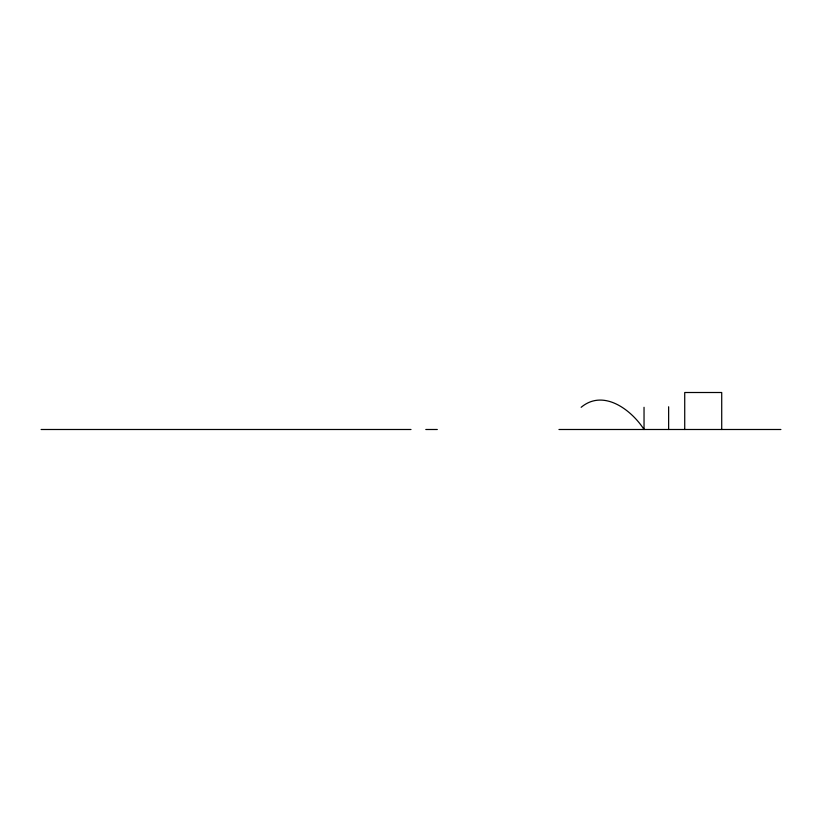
<?xml version="1.0" encoding="UTF-8"?>
<svg xmlns="http://www.w3.org/2000/svg" width="822" height="822" viewBox="0 0 822 822"><rect width="100%" height="100%" fill="white"/><g stroke="black" fill="none" stroke-linecap="round" stroke-linejoin="round"><path stroke-width="1.23" d="M581.154 407.301C603.44 388.662 631.378 409.757 644.037 429.495L644.037 407.301M41.1 429.495L411 429.495M425.796 429.495L437.304 429.495M558.96 429.495L780.9 429.495M721.716 429.495L721.716 392.505L684.726 392.505L684.726 429.495M668.635 406.767L668.635 429.495"/></g></svg>
